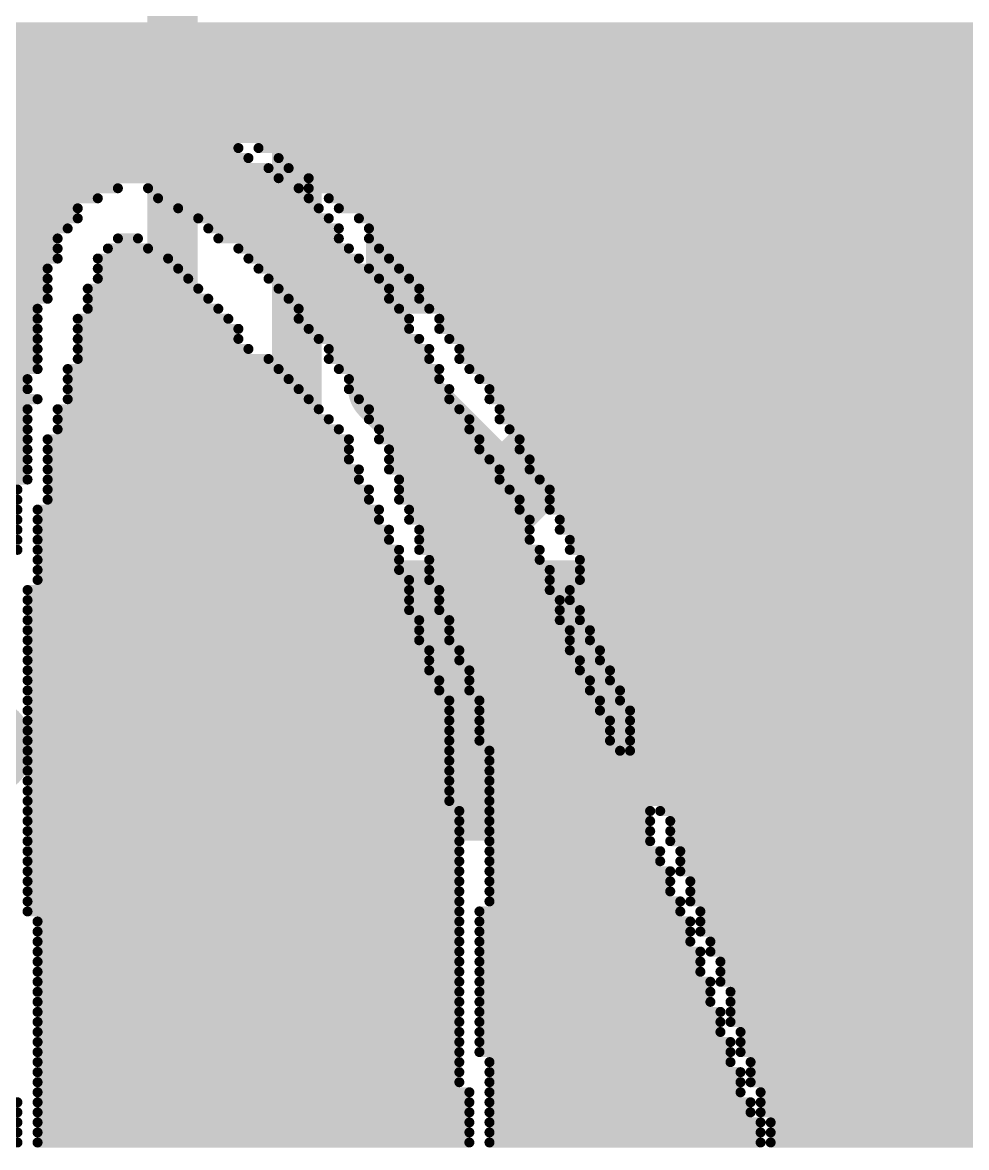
# Model space of a CAD drawing. Header units: millimetres. Extents: x -6 to 151, y -20 to 98.
# Drawn here: x 33.365 to 36.231, y 30.561 to 33.975 of the extents above; entities that cross this region are included whole.
import ezdxf

# ---------------------------------------------------------------- set-up
doc = ezdxf.new("R2010")
doc.units = ezdxf.units.MM
for name, color, linetype in [('BottomOverlay', 54, 'Continuous'), ('TopOverlay', 2, 'Continuous'), ('TopPaste', 8, 'Continuous'), ('TopSolder', 216, 'Continuous'), ('ViaHoleLayer', 16, 'Continuous')]:
    doc.layers.add(name, color=color, linetype=linetype)

# ---------------------------------------------------------------- blocks, each defined once
blk = doc.blocks.new('RES0402_130')
at = {"layer": 'TopPaste'}
for points in [[(-0.75, -0.27), (-0.75, 0.27), (-0.25, 0.27), (-0.25, -0.27)], [(0.25, -0.27), (0.25, 0.27), (0.75, 0.27), (0.75, -0.27)]]:
    blk.add_hatch(color=8, dxfattribs=at).paths.add_polyline_path(points)
at = {"layer": 'TopSolder'}
for points in [[(-0.7754, -0.2954), (-0.7754, 0.2954), (-0.2246, 0.2954), (-0.2246, -0.2954)], [(0.2246, -0.2954), (0.2246, 0.2954), (0.7754, 0.2954), (0.7754, -0.2954)]]:
    blk.add_hatch(color=216, dxfattribs=at).paths.add_polyline_path(points)
at = {"layer": 'TopOverlay', "const_width": 0.127}
for points in [[(-0.9652, -0.4826), (-0.9652, 0.4826)], [(0.9652, 0.4826), (-0.9652, 0.4826)], [(0.9652, -0.4826), (0.9652, 0.4826)], [(0.9652, -0.4826), (-0.9652, -0.4826)]]:
    blk.add_lwpolyline(points, dxfattribs=at)
at = {"layer": 'TopOverlay', "const_width": 0.0635}
for points in [[(-0.997, 0.4826, 1), (-0.9335, 0.4826, 1)], [(-0.997, 0.4826, 1), (-0.9335, 0.4826, 1)], [(0.9335, 0.4826, 1), (0.997, 0.4826, 1)], [(0.9335, 0.4826, 1), (0.997, 0.4826, 1)], [(-0.997, -0.4826, 1), (-0.9335, -0.4826, 1)], [(-0.997, -0.4826, 1), (-0.9335, -0.4826, 1)], [(0.9335, -0.4826, 1), (0.997, -0.4826, 1)], [(0.9335, -0.4826, 1), (0.997, -0.4826, 1)]]:
    blk.add_lwpolyline(points, format="xyb", close=True, dxfattribs=at)
blk = doc.blocks.new('LED0603_133')
at = {"layer": 'TopPaste'}
for points in [[(0.4, 1.2), (0.4, 0.4), (-0.4, 0.4), (-0.4, 1.2)], [(-0.4, -1.2), (-0.4, -0.4), (0.4, -0.4), (0.4, -1.2)]]:
    blk.add_hatch(color=8, dxfattribs=at).paths.add_polyline_path(points)
at = {"layer": 'TopSolder'}
for points in [[(0.4254, 1.2254), (0.4254, 0.3746), (-0.4254, 0.3746), (-0.4254, 1.2254)], [(-0.4254, -1.2254), (-0.4254, -0.3746), (0.4254, -0.3746), (0.4254, -1.2254)]]:
    blk.add_hatch(color=216, dxfattribs=at).paths.add_polyline_path(points)
at = {"layer": 'TopOverlay'}
for points, const_width in [([(-0.635, 0.889), (-0.635, -0.889)], 0.15), ([(0.635, 0.889), (0.635, -0.889)], 0.15), ([(0.004, 0.1818), (-0.3556, -0.1778)], 0.25), ([(0.3556, -0.1524), (0.0214, 0.1818)], 0.25)]:
    blk.add_lwpolyline(points, dxfattribs=dict(at, const_width=const_width))
for points, const_width in [([(-0.6725, 0.889, 1), (-0.5975, 0.889, 1)], 0.075), ([(0.5975, 0.889, 1), (0.6725, 0.889, 1)], 0.075), ([(-0.0585, 0.1818, 1), (0.0665, 0.1818, 1)], 0.125), ([(-0.0411, 0.1818, 1), (0.0839, 0.1818, 1)], 0.125), ([(0.2931, -0.1524, 1), (0.4181, -0.1524, 1)], 0.125), ([(-0.4181, -0.1778, 1), (-0.2931, -0.1778, 1)], 0.125), ([(-0.6725, -0.889, 1), (-0.5975, -0.889, 1)], 0.075), ([(0.5975, -0.889, 1), (0.6725, -0.889, 1)], 0.075)]:
    blk.add_lwpolyline(points, format="xyb", close=True, dxfattribs=dict(at, const_width=const_width))

msp = doc.modelspace()

# ---------------------------------------------------------------- hatches: boundary and pattern name
at = {"layer": 'ViaHoleLayer'}
h = msp.add_hatch(color=16, dxfattribs=at)
edge = h.paths.add_edge_path()
edge.add_arc((33.2457, 31.7765), 0.1524, 0, 360)
h = msp.add_hatch(color=16, dxfattribs=at)
edge = h.paths.add_edge_path()
edge.add_arc((36.0984, 31.5306), 0.1524, 0, 360)

# ---------------------------------------------------------------- linework, layer by layer
at = {"layer": 'BottomOverlay', "const_width": 0.0305}
for points in [[(27.5285, 33.9598), (37.9527, 33.9598)], [(27.559, 33.9293), (37.9527, 33.9293)], [(27.559, 33.8988), (37.9527, 33.8988)], [(27.559, 33.8684), (37.9527, 33.8684)], [(27.559, 33.8379), (37.9832, 33.8379)], [(27.559, 33.8074), (37.9832, 33.8074)], [(27.5895, 33.7769), (37.9832, 33.7769)], [(27.5895, 33.7464), (37.9832, 33.7464)], [(27.5895, 33.716), (38.0136, 33.716)], [(27.5895, 33.6855), (38.0136, 33.6855)], [(27.62, 33.655), (37.9832, 33.655)], [(27.62, 33.6245), (37.9832, 33.6245)], [(27.62, 33.594), (34.0208, 33.594)], [(34.0817, 33.594), (37.9832, 33.594)], [(27.62, 33.5636), (34.0512, 33.5636)], [(34.1427, 33.5636), (37.9832, 33.5636)], [(27.6504, 33.5331), (34.1122, 33.5331)], [(34.1732, 33.5331), (37.9832, 33.5331)], [(27.6504, 33.5026), (34.1427, 33.5026)], [(34.2341, 33.5026), (37.9832, 33.5026)], [(27.6504, 33.4721), (33.655, 33.4721)], [(27.6809, 33.4416), (33.594, 33.4416)], [(33.7464, 33.4721), (34.2036, 33.4721)], [(33.7769, 33.4416), (34.2341, 33.4416)], [(34.2341, 33.4721), (37.9832, 33.4721)], [(34.2951, 33.4416), (37.9832, 33.4416)], [(27.6809, 33.4112), (33.5331, 33.4112)], [(33.8379, 33.4112), (34.2646, 33.4112)], [(34.3256, 33.4112), (38.928, 33.4112)], [(27.6809, 33.3807), (33.5331, 33.3807)], [(33.8988, 33.3807), (34.2951, 33.3807)], [(34.3865, 33.3807), (38.928, 33.3807)], [(27.7114, 33.3502), (33.5026, 33.3502)], [(33.9293, 33.3502), (34.3256, 33.3502)], [(34.417, 33.3502), (38.8976, 33.3502)], [(27.7114, 33.3197), (33.4721, 33.3197)], [(33.655, 33.3197), (33.716, 33.3197)], [(33.9598, 33.3197), (34.3256, 33.3197)], [(34.417, 33.3197), (38.8976, 33.3197)], [(27.7114, 33.2892), (33.4721, 33.2892)], [(33.6245, 33.2892), (33.7464, 33.2892)], [(34.0208, 33.2892), (34.356, 33.2892)], [(34.4475, 33.2892), (38.8976, 33.2892)], [(27.7419, 33.2588), (33.4721, 33.2588)], [(33.594, 33.2588), (33.8074, 33.2588)], [(34.0512, 33.2588), (34.3865, 33.2588)], [(34.478, 33.2588), (38.8671, 33.2588)], [(27.7419, 33.2283), (33.4416, 33.2283)], [(33.594, 33.2283), (33.8379, 33.2283)], [(34.0817, 33.2283), (34.417, 33.2283)], [(34.5084, 33.2283), (38.8671, 33.2283)], [(27.7419, 33.1978), (33.4416, 33.1978)], [(27.7724, 33.1673), (33.4416, 33.1673)], [(33.5636, 33.1673), (33.8988, 33.1673)], [(33.594, 33.1978), (33.8684, 33.1978)], [(34.1122, 33.1978), (34.4475, 33.1978)], [(34.1427, 33.1673), (34.478, 33.1673)], [(34.5389, 33.1978), (38.8366, 33.1978)], [(34.5694, 33.1673), (38.8366, 33.1673)], [(27.7724, 33.1368), (33.4416, 33.1368)], [(33.5636, 33.1368), (33.9293, 33.1368)], [(34.1732, 33.1368), (34.478, 33.1368)], [(34.5694, 33.1368), (38.8061, 33.1368)], [(27.7724, 33.1064), (33.4112, 33.1064)], [(33.5636, 33.1064), (33.9598, 33.1064)], [(34.2036, 33.1064), (34.5084, 33.1064)], [(34.5999, 33.1064), (38.8061, 33.1064)], [(27.8028, 33.0759), (33.4112, 33.0759)], [(33.5331, 33.0759), (33.9903, 33.0759)], [(34.2036, 33.0759), (34.5389, 33.0759)], [(34.6304, 33.0759), (38.7756, 33.0759)], [(27.8028, 33.0454), (33.4112, 33.0454)], [(33.5331, 33.0454), (34.0208, 33.0454)], [(34.2341, 33.0454), (34.5389, 33.0454)], [(34.6304, 33.0454), (38.7756, 33.0454)], [(27.8028, 33.0149), (33.4112, 33.0149)], [(33.5331, 33.0149), (34.0208, 33.0149)], [(34.2646, 33.0149), (34.5694, 33.0149)], [(34.6608, 33.0149), (38.7452, 33.0149)], [(27.8333, 32.9844), (33.4112, 32.9844)], [(33.5331, 32.9844), (34.0512, 32.9844)], [(34.2951, 32.9844), (34.5999, 32.9844)], [(34.6913, 32.9844), (38.7452, 32.9844)], [(31.8872, 32.954), (33.4112, 32.954)], [(33.5331, 32.954), (34.1122, 32.954)], [(34.2951, 32.954), (34.5999, 32.954)], [(34.6913, 32.954), (38.7147, 32.954)], [(31.9176, 32.9235), (33.4112, 32.9235)], [(33.5026, 32.9235), (34.1427, 32.9235)], [(34.3256, 32.9235), (34.6304, 32.9235)], [(34.7218, 32.9235), (38.7147, 32.9235)], [(31.9481, 32.893), (33.3807, 32.893)], [(31.9786, 32.8625), (33.3807, 32.8625)], [(33.5026, 32.893), (34.1732, 32.893)], [(33.5026, 32.8625), (34.2036, 32.8625)], [(34.356, 32.893), (34.6304, 32.893)], [(34.356, 32.8625), (34.6608, 32.8625)], [(34.7523, 32.893), (38.6842, 32.893)], [(34.7828, 32.8625), (38.6842, 32.8625)], [(32.0091, 32.832), (33.4112, 32.832)], [(33.5026, 32.832), (34.2341, 32.832)], [(34.3865, 32.832), (34.6608, 32.832)], [(34.7828, 32.832), (38.6537, 32.832)], [(32.0396, 32.8016), (33.3807, 32.8016)], [(33.4721, 32.8016), (34.2646, 32.8016)], [(34.417, 32.8016), (34.6913, 32.8016)], [(34.8132, 32.8016), (38.6537, 32.8016)], [(32.1005, 32.7711), (33.3807, 32.7711)], [(33.4721, 32.7711), (34.2951, 32.7711)], [(34.417, 32.7711), (34.7218, 32.7711)], [(34.8132, 32.7711), (38.6537, 32.7711)], [(32.3444, 32.7406), (33.3807, 32.7406)], [(33.4721, 32.7406), (34.3256, 32.7406)], [(34.4475, 32.7406), (34.7218, 32.7406)], [(34.8437, 32.7406), (38.6232, 32.7406)], [(32.3748, 32.7101), (33.3807, 32.7101)], [(33.4416, 32.7101), (34.356, 32.7101)], [(34.4475, 32.7101), (34.7523, 32.7101)], [(34.8742, 32.7101), (38.6232, 32.7101)], [(32.4358, 32.6796), (33.3807, 32.6796)], [(33.4416, 32.6796), (34.356, 32.6796)], [(34.478, 32.6796), (34.7523, 32.6796)], [(34.8742, 32.6796), (38.5928, 32.6796)], [(32.4663, 32.6492), (33.3807, 32.6492)], [(33.4416, 32.6492), (34.356, 32.6492)], [(34.478, 32.6492), (34.7828, 32.6492)], [(34.9047, 32.6492), (38.5928, 32.6492)], [(32.5272, 32.6187), (33.3807, 32.6187)], [(32.5577, 32.5882), (33.3807, 32.5882)], [(33.4416, 32.6187), (34.3865, 32.6187)], [(33.4416, 32.5882), (34.3865, 32.5882)], [(34.478, 32.6187), (34.8132, 32.6187)], [(34.5084, 32.5882), (34.8132, 32.5882)], [(34.9047, 32.6187), (38.5623, 32.6187)], [(34.9352, 32.5882), (38.5318, 32.5882)], [(33.4416, 32.5577), (34.417, 32.5577)], [(34.5084, 32.5577), (34.8437, 32.5577)], [(34.9656, 32.5577), (38.5318, 32.5577)], [(33.4416, 32.5272), (34.417, 32.5272)], [(34.5084, 32.5272), (34.8742, 32.5272)], [(34.9656, 32.5272), (38.5013, 32.5272)], [(33.4112, 32.4968), (34.4475, 32.4968)], [(34.5389, 32.4968), (34.8742, 32.4968)], [(34.9656, 32.4968), (38.5013, 32.4968)], [(33.4112, 32.4663), (34.4475, 32.4663)], [(34.5389, 32.4663), (34.9047, 32.4663)], [(34.9961, 32.4663), (38.4708, 32.4663)], [(33.4112, 32.4358), (34.478, 32.4358)], [(34.5694, 32.4358), (34.9047, 32.4358)], [(34.9961, 32.4358), (38.4708, 32.4358)], [(33.4112, 32.4053), (34.478, 32.4053)], [(34.5694, 32.4053), (34.9047, 32.4053)], [(35.0266, 32.4053), (38.4404, 32.4053)], [(33.4112, 32.3748), (34.5084, 32.3748)], [(34.5694, 32.3748), (34.9352, 32.3748)], [(35.0266, 32.3748), (38.4404, 32.3748)], [(33.4112, 32.3444), (34.5084, 32.3444)], [(33.4112, 32.3139), (34.5084, 32.3139)], [(34.5999, 32.3444), (34.9352, 32.3444)], [(34.5999, 32.3139), (34.9656, 32.3139)], [(35.0571, 32.3444), (38.4099, 32.3444)], [(35.0571, 32.3139), (38.4099, 32.3139)], [(33.4112, 32.2834), (34.5389, 32.2834)], [(34.5999, 32.2834), (34.9656, 32.2834)], [(35.0571, 32.2834), (36.3982, 32.2834)], [(33.3807, 32.2529), (34.5389, 32.2529)], [(34.6304, 32.2529), (34.9656, 32.2529)], [(35.0266, 32.2529), (36.3372, 32.2529)], [(33.3807, 32.2224), (34.5389, 32.2224)], [(34.6304, 32.2224), (34.9961, 32.2224)], [(35.0266, 32.2224), (36.3068, 32.2224)], [(33.3807, 32.192), (34.5389, 32.192)], [(34.6304, 32.192), (34.9961, 32.192)], [(35.0571, 32.192), (36.2763, 32.192)], [(33.3807, 32.1615), (34.5694, 32.1615)], [(34.6608, 32.1615), (34.9961, 32.1615)], [(35.0571, 32.1615), (38.3184, 32.1615)], [(33.3807, 32.131), (34.5694, 32.131)], [(34.6608, 32.131), (35.0266, 32.131)], [(35.0876, 32.131), (38.3184, 32.131)], [(33.3807, 32.1005), (34.5694, 32.1005)], [(34.6608, 32.1005), (35.0266, 32.1005)], [(35.0876, 32.1005), (38.288, 32.1005)], [(33.3807, 32.07), (34.5999, 32.07)], [(34.6913, 32.07), (35.0266, 32.07)], [(35.118, 32.07), (38.2575, 32.07)], [(33.3807, 32.0396), (34.5999, 32.0396)], [(33.3807, 32.0091), (34.5999, 32.0091)], [(34.6913, 32.0396), (35.0571, 32.0396)], [(34.7218, 32.0091), (35.0571, 32.0091)], [(35.118, 32.0396), (38.227, 32.0396)], [(35.1485, 32.0091), (38.227, 32.0091)], [(33.3807, 31.9786), (34.6304, 31.9786)], [(34.7218, 31.9786), (35.0876, 31.9786)], [(35.1485, 31.9786), (38.2575, 31.9786)], [(33.3807, 31.9481), (34.6304, 31.9481)], [(34.7218, 31.9481), (35.0876, 31.9481)], [(35.179, 31.9481), (38.3184, 31.9481)], [(33.3807, 31.9176), (34.6608, 31.9176)], [(34.7523, 31.9176), (35.118, 31.9176)], [(35.179, 31.9176), (38.3794, 31.9176)], [(33.3807, 31.8872), (34.6608, 31.8872)], [(34.7523, 31.8872), (35.118, 31.8872)], [(35.2095, 31.8872), (38.4404, 31.8872)], [(33.3807, 31.8567), (34.6608, 31.8567)], [(34.7523, 31.8567), (35.1485, 31.8567)], [(35.2095, 31.8567), (38.4708, 31.8567)], [(33.3807, 31.8262), (34.6608, 31.8262)], [(34.7523, 31.8262), (35.1485, 31.8262)], [(35.2095, 31.8262), (38.5318, 31.8262)], [(33.3807, 31.7957), (34.6608, 31.7957)], [(34.7523, 31.7957), (35.1485, 31.7957)], [(35.2095, 31.7957), (38.5318, 31.7957)], [(33.3807, 31.7652), (34.6608, 31.7652)], [(33.3807, 31.7348), (34.6608, 31.7348)], [(34.7828, 31.7652), (35.179, 31.7652)], [(34.7828, 31.7348), (39.7205, 31.7348)], [(35.2095, 31.7652), (38.5623, 31.7652)], [(33.3807, 31.7043), (34.6608, 31.7043)], [(34.7828, 31.7043), (39.7205, 31.7043)], [(33.3807, 31.6738), (34.6608, 31.6738)], [(34.7828, 31.6738), (39.7205, 31.6738)], [(33.3807, 31.6433), (34.6608, 31.6433)], [(34.7828, 31.6433), (39.7205, 31.6433)], [(33.3807, 31.6128), (34.6608, 31.6128)], [(34.7828, 31.6128), (39.69, 31.6128)], [(33.3807, 31.5824), (34.6913, 31.5824)], [(34.7828, 31.5824), (35.2704, 31.5824)], [(35.3009, 31.5824), (39.69, 31.5824)], [(33.3807, 31.5519), (34.6913, 31.5519)], [(34.7828, 31.5519), (35.2704, 31.5519)], [(35.3314, 31.5519), (39.69, 31.5519)], [(33.3807, 31.5214), (34.6913, 31.5214)], [(34.7828, 31.5214), (35.2704, 31.5214)], [(35.3314, 31.5214), (39.69, 31.5214)], [(33.3807, 31.4909), (34.6913, 31.4909)], [(33.3807, 31.4604), (34.6913, 31.4604)], [(34.7828, 31.4909), (35.2704, 31.4909)], [(34.7828, 31.4604), (35.3009, 31.4604)], [(35.3314, 31.4909), (39.69, 31.4909)], [(35.3619, 31.4604), (39.6596, 31.4604)], [(33.3807, 31.43), (34.6913, 31.43)], [(34.7828, 31.43), (35.3009, 31.43)], [(35.3619, 31.43), (39.6596, 31.43)], [(33.3807, 31.3995), (34.6913, 31.3995)], [(34.7828, 31.3995), (35.3314, 31.3995)], [(35.3619, 31.3995), (39.6596, 31.3995)], [(33.3807, 31.369), (34.6913, 31.369)], [(34.7828, 31.369), (35.3314, 31.369)], [(35.3924, 31.369), (39.6291, 31.369)], [(33.3807, 31.3385), (34.6913, 31.3385)], [(34.7828, 31.3385), (35.3314, 31.3385)], [(35.3924, 31.3385), (39.6291, 31.3385)], [(33.3807, 31.308), (34.6913, 31.308)], [(34.7828, 31.308), (35.3619, 31.308)], [(35.3924, 31.308), (39.6291, 31.308)], [(33.3807, 31.2776), (34.6913, 31.2776)], [(34.7523, 31.2776), (35.3619, 31.2776)], [(35.4228, 31.2776), (39.6291, 31.2776)], [(33.4112, 31.2471), (34.6913, 31.2471)], [(34.7523, 31.2471), (35.3924, 31.2471)], [(35.4228, 31.2471), (39.5986, 31.2471)], [(33.4112, 31.2166), (34.6913, 31.2166)], [(34.7523, 31.2166), (35.3924, 31.2166)], [(35.4228, 31.2166), (39.5986, 31.2166)], [(33.4112, 31.1861), (34.6913, 31.1861)], [(33.4112, 31.1556), (34.6913, 31.1556)], [(34.7523, 31.1861), (35.3924, 31.1861)], [(34.7523, 31.1556), (35.4228, 31.1556)], [(35.4533, 31.1861), (39.5986, 31.1861)], [(35.4533, 31.1556), (39.5986, 31.1556)], [(33.4112, 31.1252), (34.6913, 31.1252)], [(34.7523, 31.1252), (35.4228, 31.1252)], [(35.4838, 31.1252), (39.6291, 31.1252)], [(33.4112, 31.0947), (34.6913, 31.0947)], [(34.7523, 31.0947), (35.4228, 31.0947)], [(35.4838, 31.0947), (39.6291, 31.0947)], [(33.4112, 31.0642), (34.6913, 31.0642)], [(34.7523, 31.0642), (35.4533, 31.0642)], [(35.4838, 31.0642), (41.0921, 31.0642)], [(33.4112, 31.0337), (34.6913, 31.0337)], [(34.7523, 31.0337), (35.4533, 31.0337)], [(35.5143, 31.0337), (41.0616, 31.0337)], [(33.4112, 31.0032), (34.6913, 31.0032)], [(34.7523, 31.0032), (35.4533, 31.0032)], [(35.5143, 31.0032), (41.0312, 31.0032)], [(33.4112, 30.9728), (34.6913, 30.9728)], [(34.7523, 30.9728), (35.4838, 30.9728)], [(35.5143, 30.9728), (41.0312, 30.9728)], [(33.4112, 30.9423), (34.6913, 30.9423)], [(34.7523, 30.9423), (35.4838, 30.9423)], [(35.5143, 30.9423), (41.0007, 30.9423)], [(33.4112, 30.9118), (34.6913, 30.9118)], [(33.4112, 30.8813), (34.6913, 30.8813)], [(34.7523, 30.9118), (35.4838, 30.9118)], [(34.7523, 30.8813), (35.5143, 30.8813)], [(35.5448, 30.9118), (41.0007, 30.9118)], [(35.5448, 30.8813), (40.9702, 30.8813)], [(33.4112, 30.8508), (34.6913, 30.8508)], [(34.7523, 30.8508), (35.5143, 30.8508)], [(35.5448, 30.8508), (40.9397, 30.8508)], [(33.4112, 30.8204), (34.6913, 30.8204)], [(34.7828, 30.8204), (35.5143, 30.8204)], [(35.5752, 30.8204), (40.9092, 30.8204)], [(33.4112, 30.7899), (34.6913, 30.7899)], [(34.7828, 30.7899), (35.5448, 30.7899)], [(35.5752, 30.7899), (40.9092, 30.7899)], [(33.4112, 30.7594), (34.6913, 30.7594)], [(34.7828, 30.7594), (35.5448, 30.7594)], [(35.5752, 30.7594), (40.8788, 30.7594)], [(33.4112, 30.7289), (34.7218, 30.7289)], [(34.7828, 30.7289), (35.5448, 30.7289)], [(35.6057, 30.7289), (40.8483, 30.7289)], [(33.4112, 30.6984), (34.7218, 30.6984)], [(34.7828, 30.6984), (35.5752, 30.6984)], [(35.6057, 30.6984), (40.8483, 30.6984)], [(33.4112, 30.668), (34.7218, 30.668)], [(34.7828, 30.668), (35.5752, 30.668)], [(35.6057, 30.668), (40.8178, 30.668)], [(33.4112, 30.6375), (34.7218, 30.6375)], [(33.4112, 30.607), (34.7218, 30.607)], [(34.7828, 30.6375), (35.6057, 30.6375)], [(34.7828, 30.607), (35.6057, 30.607)], [(35.6362, 30.6375), (40.7873, 30.6375)], [(35.6362, 30.607), (40.7568, 30.607)], [(33.4112, 30.5765), (34.7218, 30.5765)], [(34.7828, 30.5765), (35.6057, 30.5765)], [(35.6362, 30.5765), (40.7568, 30.5765)]]:
    msp.add_lwpolyline(points, dxfattribs=at)
at = {"layer": 'BottomOverlay', "const_width": 0.0152}
for points in [[(34.0131, 33.594, 1), (34.0284, 33.594, 1)], [(34.0741, 33.594, 1), (34.0893, 33.594, 1)], [(34.0436, 33.5636, 1), (34.0589, 33.5636, 1)], [(34.1351, 33.5636, 1), (34.1503, 33.5636, 1)], [(34.1046, 33.5331, 1), (34.1198, 33.5331, 1)], [(34.1655, 33.5331, 1), (34.1808, 33.5331, 1)], [(34.1351, 33.5026, 1), (34.1503, 33.5026, 1)], [(34.2265, 33.5026, 1), (34.2417, 33.5026, 1)], [(33.5864, 33.4416, 1), (33.6017, 33.4416, 1)], [(33.6474, 33.4721, 1), (33.6626, 33.4721, 1)], [(33.7388, 33.4721, 1), (33.7541, 33.4721, 1)], [(33.7693, 33.4416, 1), (33.7845, 33.4416, 1)], [(34.196, 33.4721, 1), (34.2113, 33.4721, 1)], [(34.2265, 33.4721, 1), (34.2417, 33.4721, 1)], [(34.2265, 33.4416, 1), (34.2417, 33.4416, 1)], [(34.2875, 33.4416, 1), (34.3027, 33.4416, 1)], [(33.5255, 33.4112, 1), (33.5407, 33.4112, 1)], [(33.8303, 33.4112, 1), (33.8455, 33.4112, 1)], [(34.257, 33.4112, 1), (34.2722, 33.4112, 1)], [(34.3179, 33.4112, 1), (34.3332, 33.4112, 1)], [(33.5255, 33.3807, 1), (33.5407, 33.3807, 1)], [(33.8912, 33.3807, 1), (33.9065, 33.3807, 1)], [(34.2875, 33.3807, 1), (34.3027, 33.3807, 1)], [(34.3789, 33.3807, 1), (34.3941, 33.3807, 1)], [(33.495, 33.3502, 1), (33.5102, 33.3502, 1)], [(33.9217, 33.3502, 1), (33.9369, 33.3502, 1)], [(34.3179, 33.3502, 1), (34.3332, 33.3502, 1)], [(34.4094, 33.3502, 1), (34.4246, 33.3502, 1)], [(33.4645, 33.3197, 1), (33.4797, 33.3197, 1)], [(33.6474, 33.3197, 1), (33.6626, 33.3197, 1)], [(33.7083, 33.3197, 1), (33.7236, 33.3197, 1)], [(33.9522, 33.3197, 1), (33.9674, 33.3197, 1)], [(34.3179, 33.3197, 1), (34.3332, 33.3197, 1)], [(34.4094, 33.3197, 1), (34.4246, 33.3197, 1)], [(33.4645, 33.2892, 1), (33.4797, 33.2892, 1)], [(33.6169, 33.2892, 1), (33.6321, 33.2892, 1)], [(33.7388, 33.2892, 1), (33.7541, 33.2892, 1)], [(34.0131, 33.2892, 1), (34.0284, 33.2892, 1)], [(34.3484, 33.2892, 1), (34.3637, 33.2892, 1)], [(34.4399, 33.2892, 1), (34.4551, 33.2892, 1)], [(33.4645, 33.2588, 1), (33.4797, 33.2588, 1)], [(33.5864, 33.2588, 1), (33.6017, 33.2588, 1)], [(33.7998, 33.2588, 1), (33.815, 33.2588, 1)], [(34.0436, 33.2588, 1), (34.0589, 33.2588, 1)], [(34.3789, 33.2588, 1), (34.3941, 33.2588, 1)], [(34.4703, 33.2588, 1), (34.4856, 33.2588, 1)], [(33.434, 33.2283, 1), (33.4493, 33.2283, 1)], [(33.5864, 33.2283, 1), (33.6017, 33.2283, 1)], [(33.8303, 33.2283, 1), (33.8455, 33.2283, 1)], [(34.0741, 33.2283, 1), (34.0893, 33.2283, 1)], [(34.4094, 33.2283, 1), (34.4246, 33.2283, 1)], [(34.5008, 33.2283, 1), (34.5161, 33.2283, 1)], [(33.434, 33.1978, 1), (33.4493, 33.1978, 1)], [(33.434, 33.1673, 1), (33.4493, 33.1673, 1)], [(33.5559, 33.1673, 1), (33.5712, 33.1673, 1)], [(33.5864, 33.1978, 1), (33.6017, 33.1978, 1)], [(33.8607, 33.1978, 1), (33.876, 33.1978, 1)], [(33.8912, 33.1673, 1), (33.9065, 33.1673, 1)], [(34.1046, 33.1978, 1), (34.1198, 33.1978, 1)], [(34.1351, 33.1673, 1), (34.1503, 33.1673, 1)], [(34.4399, 33.1978, 1), (34.4551, 33.1978, 1)], [(34.4703, 33.1673, 1), (34.4856, 33.1673, 1)], [(34.5313, 33.1978, 1), (34.5465, 33.1978, 1)], [(34.5618, 33.1673, 1), (34.577, 33.1673, 1)], [(33.434, 33.1368, 1), (33.4493, 33.1368, 1)], [(33.5559, 33.1368, 1), (33.5712, 33.1368, 1)], [(33.9217, 33.1368, 1), (33.9369, 33.1368, 1)], [(34.1655, 33.1368, 1), (34.1808, 33.1368, 1)], [(34.4703, 33.1368, 1), (34.4856, 33.1368, 1)], [(34.5618, 33.1368, 1), (34.577, 33.1368, 1)], [(33.4035, 33.1064, 1), (33.4188, 33.1064, 1)], [(33.5559, 33.1064, 1), (33.5712, 33.1064, 1)], [(33.9522, 33.1064, 1), (33.9674, 33.1064, 1)], [(34.196, 33.1064, 1), (34.2113, 33.1064, 1)], [(34.5008, 33.1064, 1), (34.5161, 33.1064, 1)], [(34.5923, 33.1064, 1), (34.6075, 33.1064, 1)], [(33.4035, 33.0759, 1), (33.4188, 33.0759, 1)], [(33.5255, 33.0759, 1), (33.5407, 33.0759, 1)], [(33.9827, 33.0759, 1), (33.9979, 33.0759, 1)], [(34.196, 33.0759, 1), (34.2113, 33.0759, 1)], [(34.5313, 33.0759, 1), (34.5465, 33.0759, 1)], [(34.6227, 33.0759, 1), (34.638, 33.0759, 1)], [(33.4035, 33.0454, 1), (33.4188, 33.0454, 1)], [(33.5255, 33.0454, 1), (33.5407, 33.0454, 1)], [(34.0131, 33.0454, 1), (34.0284, 33.0454, 1)], [(34.2265, 33.0454, 1), (34.2417, 33.0454, 1)], [(34.5313, 33.0454, 1), (34.5465, 33.0454, 1)], [(34.6227, 33.0454, 1), (34.638, 33.0454, 1)], [(33.4035, 33.0149, 1), (33.4188, 33.0149, 1)], [(33.5255, 33.0149, 1), (33.5407, 33.0149, 1)], [(34.0131, 33.0149, 1), (34.0284, 33.0149, 1)], [(34.257, 33.0149, 1), (34.2722, 33.0149, 1)], [(34.5618, 33.0149, 1), (34.577, 33.0149, 1)], [(34.6532, 33.0149, 1), (34.6685, 33.0149, 1)], [(33.4035, 32.9844, 1), (33.4188, 32.9844, 1)], [(33.5255, 32.9844, 1), (33.5407, 32.9844, 1)], [(34.0436, 32.9844, 1), (34.0589, 32.9844, 1)], [(34.2875, 32.9844, 1), (34.3027, 32.9844, 1)], [(34.5923, 32.9844, 1), (34.6075, 32.9844, 1)], [(34.6837, 32.9844, 1), (34.6989, 32.9844, 1)], [(33.4035, 32.954, 1), (33.4188, 32.954, 1)], [(33.5255, 32.954, 1), (33.5407, 32.954, 1)], [(34.1046, 32.954, 1), (34.1198, 32.954, 1)], [(34.2875, 32.954, 1), (34.3027, 32.954, 1)], [(34.5923, 32.954, 1), (34.6075, 32.954, 1)], [(34.6837, 32.954, 1), (34.6989, 32.954, 1)], [(33.4035, 32.9235, 1), (33.4188, 32.9235, 1)], [(33.495, 32.9235, 1), (33.5102, 32.9235, 1)], [(34.1351, 32.9235, 1), (34.1503, 32.9235, 1)], [(34.3179, 32.9235, 1), (34.3332, 32.9235, 1)], [(34.6227, 32.9235, 1), (34.638, 32.9235, 1)], [(34.7142, 32.9235, 1), (34.7294, 32.9235, 1)], [(33.3731, 32.893, 1), (33.3883, 32.893, 1)], [(33.3731, 32.8625, 1), (33.3883, 32.8625, 1)], [(33.495, 32.893, 1), (33.5102, 32.893, 1)], [(33.495, 32.8625, 1), (33.5102, 32.8625, 1)], [(34.1655, 32.893, 1), (34.1808, 32.893, 1)], [(34.196, 32.8625, 1), (34.2113, 32.8625, 1)], [(34.3484, 32.893, 1), (34.3637, 32.893, 1)], [(34.3484, 32.8625, 1), (34.3637, 32.8625, 1)], [(34.6227, 32.893, 1), (34.638, 32.893, 1)], [(34.6532, 32.8625, 1), (34.6685, 32.8625, 1)], [(34.7447, 32.893, 1), (34.7599, 32.893, 1)], [(34.7751, 32.8625, 1), (34.7904, 32.8625, 1)], [(33.4035, 32.832, 1), (33.4188, 32.832, 1)], [(33.495, 32.832, 1), (33.5102, 32.832, 1)], [(34.2265, 32.832, 1), (34.2417, 32.832, 1)], [(34.3789, 32.832, 1), (34.3941, 32.832, 1)], [(34.6532, 32.832, 1), (34.6685, 32.832, 1)], [(34.7751, 32.832, 1), (34.7904, 32.832, 1)], [(33.3731, 32.8016, 1), (33.3883, 32.8016, 1)], [(33.4645, 32.8016, 1), (33.4797, 32.8016, 1)], [(34.257, 32.8016, 1), (34.2722, 32.8016, 1)], [(34.4094, 32.8016, 1), (34.4246, 32.8016, 1)], [(34.6837, 32.8016, 1), (34.6989, 32.8016, 1)], [(34.8056, 32.8016, 1), (34.8209, 32.8016, 1)], [(33.3731, 32.7711, 1), (33.3883, 32.7711, 1)], [(33.4645, 32.7711, 1), (33.4797, 32.7711, 1)], [(34.2875, 32.7711, 1), (34.3027, 32.7711, 1)], [(34.4094, 32.7711, 1), (34.4246, 32.7711, 1)], [(34.7142, 32.7711, 1), (34.7294, 32.7711, 1)], [(34.8056, 32.7711, 1), (34.8209, 32.7711, 1)], [(33.3731, 32.7406, 1), (33.3883, 32.7406, 1)], [(33.4645, 32.7406, 1), (33.4797, 32.7406, 1)], [(34.3179, 32.7406, 1), (34.3332, 32.7406, 1)], [(34.4399, 32.7406, 1), (34.4551, 32.7406, 1)], [(34.7142, 32.7406, 1), (34.7294, 32.7406, 1)], [(34.8361, 32.7406, 1), (34.8513, 32.7406, 1)], [(33.3731, 32.7101, 1), (33.3883, 32.7101, 1)], [(33.434, 32.7101, 1), (33.4493, 32.7101, 1)], [(34.3484, 32.7101, 1), (34.3637, 32.7101, 1)], [(34.4399, 32.7101, 1), (34.4551, 32.7101, 1)], [(34.7447, 32.7101, 1), (34.7599, 32.7101, 1)], [(34.8666, 32.7101, 1), (34.8818, 32.7101, 1)], [(33.3731, 32.6796, 1), (33.3883, 32.6796, 1)], [(33.434, 32.6796, 1), (33.4493, 32.6796, 1)], [(34.3484, 32.6796, 1), (34.3637, 32.6796, 1)], [(34.4703, 32.6796, 1), (34.4856, 32.6796, 1)], [(34.7447, 32.6796, 1), (34.7599, 32.6796, 1)], [(34.8666, 32.6796, 1), (34.8818, 32.6796, 1)], [(33.3731, 32.6492, 1), (33.3883, 32.6492, 1)], [(33.434, 32.6492, 1), (33.4493, 32.6492, 1)], [(34.3484, 32.6492, 1), (34.3637, 32.6492, 1)], [(34.4703, 32.6492, 1), (34.4856, 32.6492, 1)], [(34.7751, 32.6492, 1), (34.7904, 32.6492, 1)], [(34.8971, 32.6492, 1), (34.9123, 32.6492, 1)], [(33.3731, 32.6187, 1), (33.3883, 32.6187, 1)], [(33.3731, 32.5882, 1), (33.3883, 32.5882, 1)], [(33.434, 32.6187, 1), (33.4493, 32.6187, 1)], [(33.434, 32.5882, 1), (33.4493, 32.5882, 1)], [(34.3789, 32.6187, 1), (34.3941, 32.6187, 1)], [(34.3789, 32.5882, 1), (34.3941, 32.5882, 1)], [(34.4703, 32.6187, 1), (34.4856, 32.6187, 1)], [(34.5008, 32.5882, 1), (34.5161, 32.5882, 1)], [(34.8056, 32.6187, 1), (34.8209, 32.6187, 1)], [(34.8056, 32.5882, 1), (34.8209, 32.5882, 1)], [(34.8971, 32.6187, 1), (34.9123, 32.6187, 1)], [(34.9275, 32.5882, 1), (34.9428, 32.5882, 1)], [(33.3426, 32.5577, 1), (33.3578, 32.5577, 1)], [(33.434, 32.5577, 1), (33.4493, 32.5577, 1)], [(34.4094, 32.5577, 1), (34.4246, 32.5577, 1)], [(34.5008, 32.5577, 1), (34.5161, 32.5577, 1)], [(34.8361, 32.5577, 1), (34.8513, 32.5577, 1)], [(34.958, 32.5577, 1), (34.9733, 32.5577, 1)], [(33.3426, 32.5272, 1), (33.3578, 32.5272, 1)], [(33.434, 32.5272, 1), (33.4493, 32.5272, 1)], [(34.4094, 32.5272, 1), (34.4246, 32.5272, 1)], [(34.5008, 32.5272, 1), (34.5161, 32.5272, 1)], [(34.8666, 32.5272, 1), (34.8818, 32.5272, 1)], [(34.958, 32.5272, 1), (34.9733, 32.5272, 1)], [(33.3426, 32.4968, 1), (33.3578, 32.4968, 1)], [(33.4035, 32.4968, 1), (33.4188, 32.4968, 1)], [(34.4399, 32.4968, 1), (34.4551, 32.4968, 1)], [(34.5313, 32.4968, 1), (34.5465, 32.4968, 1)], [(34.8666, 32.4968, 1), (34.8818, 32.4968, 1)], [(34.958, 32.4968, 1), (34.9733, 32.4968, 1)], [(33.3426, 32.4663, 1), (33.3578, 32.4663, 1)], [(33.4035, 32.4663, 1), (33.4188, 32.4663, 1)], [(34.4399, 32.4663, 1), (34.4551, 32.4663, 1)], [(34.5313, 32.4663, 1), (34.5465, 32.4663, 1)], [(34.8971, 32.4663, 1), (34.9123, 32.4663, 1)], [(34.9885, 32.4663, 1), (35.0037, 32.4663, 1)], [(33.3426, 32.4358, 1), (33.3578, 32.4358, 1)], [(33.4035, 32.4358, 1), (33.4188, 32.4358, 1)], [(34.4703, 32.4358, 1), (34.4856, 32.4358, 1)], [(34.5618, 32.4358, 1), (34.577, 32.4358, 1)], [(34.8971, 32.4358, 1), (34.9123, 32.4358, 1)], [(34.9885, 32.4358, 1), (35.0037, 32.4358, 1)], [(33.3426, 32.4053, 1), (33.3578, 32.4053, 1)], [(33.4035, 32.4053, 1), (33.4188, 32.4053, 1)], [(34.4703, 32.4053, 1), (34.4856, 32.4053, 1)], [(34.5618, 32.4053, 1), (34.577, 32.4053, 1)], [(34.8971, 32.4053, 1), (34.9123, 32.4053, 1)], [(35.019, 32.4053, 1), (35.0342, 32.4053, 1)], [(33.3426, 32.3748, 1), (33.3578, 32.3748, 1)], [(33.4035, 32.3748, 1), (33.4188, 32.3748, 1)], [(34.5008, 32.3748, 1), (34.5161, 32.3748, 1)], [(34.5618, 32.3748, 1), (34.577, 32.3748, 1)], [(34.9275, 32.3748, 1), (34.9428, 32.3748, 1)], [(35.019, 32.3748, 1), (35.0342, 32.3748, 1)], [(33.4035, 32.3444, 1), (33.4188, 32.3444, 1)], [(33.4035, 32.3139, 1), (33.4188, 32.3139, 1)], [(34.5008, 32.3444, 1), (34.5161, 32.3444, 1)], [(34.5008, 32.3139, 1), (34.5161, 32.3139, 1)], [(34.5923, 32.3444, 1), (34.6075, 32.3444, 1)], [(34.5923, 32.3139, 1), (34.6075, 32.3139, 1)], [(34.9275, 32.3444, 1), (34.9428, 32.3444, 1)], [(34.958, 32.3139, 1), (34.9733, 32.3139, 1)], [(35.0495, 32.3444, 1), (35.0647, 32.3444, 1)], [(35.0495, 32.3139, 1), (35.0647, 32.3139, 1)], [(33.4035, 32.2834, 1), (33.4188, 32.2834, 1)], [(34.5313, 32.2834, 1), (34.5465, 32.2834, 1)], [(34.5923, 32.2834, 1), (34.6075, 32.2834, 1)], [(34.958, 32.2834, 1), (34.9733, 32.2834, 1)], [(35.0495, 32.2834, 1), (35.0647, 32.2834, 1)], [(33.3731, 32.2529, 1), (33.3883, 32.2529, 1)], [(34.5313, 32.2529, 1), (34.5465, 32.2529, 1)], [(34.6227, 32.2529, 1), (34.638, 32.2529, 1)], [(34.958, 32.2529, 1), (34.9733, 32.2529, 1)], [(35.019, 32.2529, 1), (35.0342, 32.2529, 1)], [(33.3731, 32.2224, 1), (33.3883, 32.2224, 1)], [(34.5313, 32.2224, 1), (34.5465, 32.2224, 1)], [(34.6227, 32.2224, 1), (34.638, 32.2224, 1)], [(34.9885, 32.2224, 1), (35.0037, 32.2224, 1)], [(35.019, 32.2224, 1), (35.0342, 32.2224, 1)], [(33.3731, 32.192, 1), (33.3883, 32.192, 1)], [(34.5313, 32.192, 1), (34.5465, 32.192, 1)], [(34.6227, 32.192, 1), (34.638, 32.192, 1)], [(34.9885, 32.192, 1), (35.0037, 32.192, 1)], [(35.0495, 32.192, 1), (35.0647, 32.192, 1)], [(33.3731, 32.1615, 1), (33.3883, 32.1615, 1)], [(34.5618, 32.1615, 1), (34.577, 32.1615, 1)], [(34.6532, 32.1615, 1), (34.6685, 32.1615, 1)], [(34.9885, 32.1615, 1), (35.0037, 32.1615, 1)], [(35.0495, 32.1615, 1), (35.0647, 32.1615, 1)], [(33.3731, 32.131, 1), (33.3883, 32.131, 1)], [(34.5618, 32.131, 1), (34.577, 32.131, 1)], [(34.6532, 32.131, 1), (34.6685, 32.131, 1)], [(35.019, 32.131, 1), (35.0342, 32.131, 1)], [(35.0799, 32.131, 1), (35.0952, 32.131, 1)], [(33.3731, 32.1005, 1), (33.3883, 32.1005, 1)], [(34.5618, 32.1005, 1), (34.577, 32.1005, 1)], [(34.6532, 32.1005, 1), (34.6685, 32.1005, 1)], [(35.019, 32.1005, 1), (35.0342, 32.1005, 1)], [(35.0799, 32.1005, 1), (35.0952, 32.1005, 1)], [(33.3731, 32.07, 1), (33.3883, 32.07, 1)], [(34.5923, 32.07, 1), (34.6075, 32.07, 1)], [(34.6837, 32.07, 1), (34.6989, 32.07, 1)], [(35.019, 32.07, 1), (35.0342, 32.07, 1)], [(35.1104, 32.07, 1), (35.1257, 32.07, 1)], [(33.3731, 32.0396, 1), (33.3883, 32.0396, 1)], [(33.3731, 32.0091, 1), (33.3883, 32.0091, 1)], [(34.5923, 32.0396, 1), (34.6075, 32.0396, 1)], [(34.5923, 32.0091, 1), (34.6075, 32.0091, 1)], [(34.6837, 32.0396, 1), (34.6989, 32.0396, 1)], [(34.7142, 32.0091, 1), (34.7294, 32.0091, 1)], [(35.0495, 32.0396, 1), (35.0647, 32.0396, 1)], [(35.0495, 32.0091, 1), (35.0647, 32.0091, 1)], [(35.1104, 32.0396, 1), (35.1257, 32.0396, 1)], [(35.1409, 32.0091, 1), (35.1561, 32.0091, 1)], [(33.3731, 31.9786, 1), (33.3883, 31.9786, 1)], [(34.6227, 31.9786, 1), (34.638, 31.9786, 1)], [(34.7142, 31.9786, 1), (34.7294, 31.9786, 1)], [(35.0799, 31.9786, 1), (35.0952, 31.9786, 1)], [(35.1409, 31.9786, 1), (35.1561, 31.9786, 1)], [(33.3731, 31.9481, 1), (33.3883, 31.9481, 1)], [(34.6227, 31.9481, 1), (34.638, 31.9481, 1)], [(34.7142, 31.9481, 1), (34.7294, 31.9481, 1)], [(35.0799, 31.9481, 1), (35.0952, 31.9481, 1)], [(35.1714, 31.9481, 1), (35.1866, 31.9481, 1)], [(33.3731, 31.9176, 1), (33.3883, 31.9176, 1)], [(34.6532, 31.9176, 1), (34.6685, 31.9176, 1)], [(34.7447, 31.9176, 1), (34.7599, 31.9176, 1)], [(35.1104, 31.9176, 1), (35.1257, 31.9176, 1)], [(35.1714, 31.9176, 1), (35.1866, 31.9176, 1)], [(33.3731, 31.8872, 1), (33.3883, 31.8872, 1)], [(34.6532, 31.8872, 1), (34.6685, 31.8872, 1)], [(34.7447, 31.8872, 1), (34.7599, 31.8872, 1)], [(35.1104, 31.8872, 1), (35.1257, 31.8872, 1)], [(35.2019, 31.8872, 1), (35.2171, 31.8872, 1)], [(33.3731, 31.8567, 1), (33.3883, 31.8567, 1)], [(34.6532, 31.8567, 1), (34.6685, 31.8567, 1)], [(34.7447, 31.8567, 1), (34.7599, 31.8567, 1)], [(35.1409, 31.8567, 1), (35.1561, 31.8567, 1)], [(35.2019, 31.8567, 1), (35.2171, 31.8567, 1)], [(33.3731, 31.8262, 1), (33.3883, 31.8262, 1)], [(34.6532, 31.8262, 1), (34.6685, 31.8262, 1)], [(34.7447, 31.8262, 1), (34.7599, 31.8262, 1)], [(35.1409, 31.8262, 1), (35.1561, 31.8262, 1)], [(35.2019, 31.8262, 1), (35.2171, 31.8262, 1)], [(33.3731, 31.7957, 1), (33.3883, 31.7957, 1)], [(34.6532, 31.7957, 1), (34.6685, 31.7957, 1)], [(34.7447, 31.7957, 1), (34.7599, 31.7957, 1)], [(35.1409, 31.7957, 1), (35.1561, 31.7957, 1)], [(35.2019, 31.7957, 1), (35.2171, 31.7957, 1)], [(33.3731, 31.7652, 1), (33.3883, 31.7652, 1)], [(33.3731, 31.7348, 1), (33.3883, 31.7348, 1)], [(34.6532, 31.7652, 1), (34.6685, 31.7652, 1)], [(34.6532, 31.7348, 1), (34.6685, 31.7348, 1)], [(34.7751, 31.7652, 1), (34.7904, 31.7652, 1)], [(34.7751, 31.7348, 1), (34.7904, 31.7348, 1)], [(35.1714, 31.7652, 1), (35.1866, 31.7652, 1)], [(35.2019, 31.7652, 1), (35.2171, 31.7652, 1)], [(33.3731, 31.7043, 1), (33.3883, 31.7043, 1)], [(34.6532, 31.7043, 1), (34.6685, 31.7043, 1)], [(34.7751, 31.7043, 1), (34.7904, 31.7043, 1)], [(33.3731, 31.6738, 1), (33.3883, 31.6738, 1)], [(34.6532, 31.6738, 1), (34.6685, 31.6738, 1)], [(34.7751, 31.6738, 1), (34.7904, 31.6738, 1)], [(33.3731, 31.6433, 1), (33.3883, 31.6433, 1)], [(34.6532, 31.6433, 1), (34.6685, 31.6433, 1)], [(34.7751, 31.6433, 1), (34.7904, 31.6433, 1)], [(33.3731, 31.6128, 1), (33.3883, 31.6128, 1)], [(34.6532, 31.6128, 1), (34.6685, 31.6128, 1)], [(34.7751, 31.6128, 1), (34.7904, 31.6128, 1)], [(33.3731, 31.5824, 1), (33.3883, 31.5824, 1)], [(34.6837, 31.5824, 1), (34.6989, 31.5824, 1)], [(34.7751, 31.5824, 1), (34.7904, 31.5824, 1)], [(35.2628, 31.5824, 1), (35.2781, 31.5824, 1)], [(35.2933, 31.5824, 1), (35.3085, 31.5824, 1)], [(33.3731, 31.5519, 1), (33.3883, 31.5519, 1)], [(34.6837, 31.5519, 1), (34.6989, 31.5519, 1)], [(34.7751, 31.5519, 1), (34.7904, 31.5519, 1)], [(35.2628, 31.5519, 1), (35.2781, 31.5519, 1)], [(35.3238, 31.5519, 1), (35.339, 31.5519, 1)], [(33.3731, 31.5214, 1), (33.3883, 31.5214, 1)], [(34.6837, 31.5214, 1), (34.6989, 31.5214, 1)], [(34.7751, 31.5214, 1), (34.7904, 31.5214, 1)], [(35.2628, 31.5214, 1), (35.2781, 31.5214, 1)], [(35.3238, 31.5214, 1), (35.339, 31.5214, 1)], [(33.3731, 31.4909, 1), (33.3883, 31.4909, 1)], [(33.3731, 31.4604, 1), (33.3883, 31.4604, 1)], [(34.6837, 31.4909, 1), (34.6989, 31.4909, 1)], [(34.6837, 31.4604, 1), (34.6989, 31.4604, 1)], [(34.7751, 31.4909, 1), (34.7904, 31.4909, 1)], [(34.7751, 31.4604, 1), (34.7904, 31.4604, 1)], [(35.2628, 31.4909, 1), (35.2781, 31.4909, 1)], [(35.2933, 31.4604, 1), (35.3085, 31.4604, 1)], [(35.3238, 31.4909, 1), (35.339, 31.4909, 1)], [(35.3543, 31.4604, 1), (35.3695, 31.4604, 1)], [(33.3731, 31.43, 1), (33.3883, 31.43, 1)], [(34.6837, 31.43, 1), (34.6989, 31.43, 1)], [(34.7751, 31.43, 1), (34.7904, 31.43, 1)], [(35.2933, 31.43, 1), (35.3085, 31.43, 1)], [(35.3543, 31.43, 1), (35.3695, 31.43, 1)], [(33.3731, 31.3995, 1), (33.3883, 31.3995, 1)], [(34.6837, 31.3995, 1), (34.6989, 31.3995, 1)], [(34.7751, 31.3995, 1), (34.7904, 31.3995, 1)], [(35.3238, 31.3995, 1), (35.339, 31.3995, 1)], [(35.3543, 31.3995, 1), (35.3695, 31.3995, 1)], [(33.3731, 31.369, 1), (33.3883, 31.369, 1)], [(34.6837, 31.369, 1), (34.6989, 31.369, 1)], [(34.7751, 31.369, 1), (34.7904, 31.369, 1)], [(35.3238, 31.369, 1), (35.339, 31.369, 1)], [(35.3847, 31.369, 1), (35.4, 31.369, 1)], [(33.3731, 31.3385, 1), (33.3883, 31.3385, 1)], [(34.6837, 31.3385, 1), (34.6989, 31.3385, 1)], [(34.7751, 31.3385, 1), (34.7904, 31.3385, 1)], [(35.3238, 31.3385, 1), (35.339, 31.3385, 1)], [(35.3847, 31.3385, 1), (35.4, 31.3385, 1)], [(33.3731, 31.308, 1), (33.3883, 31.308, 1)], [(34.6837, 31.308, 1), (34.6989, 31.308, 1)], [(34.7751, 31.308, 1), (34.7904, 31.308, 1)], [(35.3543, 31.308, 1), (35.3695, 31.308, 1)], [(35.3847, 31.308, 1), (35.4, 31.308, 1)], [(33.3731, 31.2776, 1), (33.3883, 31.2776, 1)], [(34.6837, 31.2776, 1), (34.6989, 31.2776, 1)], [(34.7447, 31.2776, 1), (34.7599, 31.2776, 1)], [(35.3543, 31.2776, 1), (35.3695, 31.2776, 1)], [(35.4152, 31.2776, 1), (35.4305, 31.2776, 1)], [(33.4035, 31.2471, 1), (33.4188, 31.2471, 1)], [(34.6837, 31.2471, 1), (34.6989, 31.2471, 1)], [(34.7447, 31.2471, 1), (34.7599, 31.2471, 1)], [(35.3847, 31.2471, 1), (35.4, 31.2471, 1)], [(35.4152, 31.2471, 1), (35.4305, 31.2471, 1)], [(33.4035, 31.2166, 1), (33.4188, 31.2166, 1)], [(34.6837, 31.2166, 1), (34.6989, 31.2166, 1)], [(34.7447, 31.2166, 1), (34.7599, 31.2166, 1)], [(35.3847, 31.2166, 1), (35.4, 31.2166, 1)], [(35.4152, 31.2166, 1), (35.4305, 31.2166, 1)], [(33.4035, 31.1861, 1), (33.4188, 31.1861, 1)], [(33.4035, 31.1556, 1), (33.4188, 31.1556, 1)], [(34.6837, 31.1861, 1), (34.6989, 31.1861, 1)], [(34.6837, 31.1556, 1), (34.6989, 31.1556, 1)], [(34.7447, 31.1861, 1), (34.7599, 31.1861, 1)], [(34.7447, 31.1556, 1), (34.7599, 31.1556, 1)], [(35.3847, 31.1861, 1), (35.4, 31.1861, 1)], [(35.4152, 31.1556, 1), (35.4305, 31.1556, 1)], [(35.4457, 31.1861, 1), (35.4609, 31.1861, 1)], [(35.4457, 31.1556, 1), (35.4609, 31.1556, 1)], [(33.4035, 31.1252, 1), (33.4188, 31.1252, 1)], [(34.6837, 31.1252, 1), (34.6989, 31.1252, 1)], [(34.7447, 31.1252, 1), (34.7599, 31.1252, 1)], [(35.4152, 31.1252, 1), (35.4305, 31.1252, 1)], [(35.4762, 31.1252, 1), (35.4914, 31.1252, 1)], [(33.4035, 31.0947, 1), (33.4188, 31.0947, 1)], [(34.6837, 31.0947, 1), (34.6989, 31.0947, 1)], [(34.7447, 31.0947, 1), (34.7599, 31.0947, 1)], [(35.4152, 31.0947, 1), (35.4305, 31.0947, 1)], [(35.4762, 31.0947, 1), (35.4914, 31.0947, 1)], [(33.4035, 31.0642, 1), (33.4188, 31.0642, 1)], [(34.6837, 31.0642, 1), (34.6989, 31.0642, 1)], [(34.7447, 31.0642, 1), (34.7599, 31.0642, 1)], [(35.4457, 31.0642, 1), (35.4609, 31.0642, 1)], [(35.4762, 31.0642, 1), (35.4914, 31.0642, 1)], [(33.4035, 31.0337, 1), (33.4188, 31.0337, 1)], [(34.6837, 31.0337, 1), (34.6989, 31.0337, 1)], [(34.7447, 31.0337, 1), (34.7599, 31.0337, 1)], [(35.4457, 31.0337, 1), (35.4609, 31.0337, 1)], [(35.5067, 31.0337, 1), (35.5219, 31.0337, 1)], [(33.4035, 31.0032, 1), (33.4188, 31.0032, 1)], [(34.6837, 31.0032, 1), (34.6989, 31.0032, 1)], [(34.7447, 31.0032, 1), (34.7599, 31.0032, 1)], [(35.4457, 31.0032, 1), (35.4609, 31.0032, 1)], [(35.5067, 31.0032, 1), (35.5219, 31.0032, 1)], [(33.4035, 30.9728, 1), (33.4188, 30.9728, 1)], [(34.6837, 30.9728, 1), (34.6989, 30.9728, 1)], [(34.7447, 30.9728, 1), (34.7599, 30.9728, 1)], [(35.4762, 30.9728, 1), (35.4914, 30.9728, 1)], [(35.5067, 30.9728, 1), (35.5219, 30.9728, 1)], [(33.4035, 30.9423, 1), (33.4188, 30.9423, 1)], [(34.6837, 30.9423, 1), (34.6989, 30.9423, 1)], [(34.7447, 30.9423, 1), (34.7599, 30.9423, 1)], [(35.4762, 30.9423, 1), (35.4914, 30.9423, 1)], [(35.5067, 30.9423, 1), (35.5219, 30.9423, 1)], [(33.4035, 30.9118, 1), (33.4188, 30.9118, 1)], [(33.4035, 30.8813, 1), (33.4188, 30.8813, 1)], [(34.6837, 30.9118, 1), (34.6989, 30.9118, 1)], [(34.6837, 30.8813, 1), (34.6989, 30.8813, 1)], [(34.7447, 30.9118, 1), (34.7599, 30.9118, 1)], [(34.7447, 30.8813, 1), (34.7599, 30.8813, 1)], [(35.4762, 30.9118, 1), (35.4914, 30.9118, 1)], [(35.5067, 30.8813, 1), (35.5219, 30.8813, 1)], [(35.5371, 30.9118, 1), (35.5524, 30.9118, 1)], [(35.5371, 30.8813, 1), (35.5524, 30.8813, 1)], [(33.4035, 30.8508, 1), (33.4188, 30.8508, 1)], [(34.6837, 30.8508, 1), (34.6989, 30.8508, 1)], [(34.7447, 30.8508, 1), (34.7599, 30.8508, 1)], [(35.5067, 30.8508, 1), (35.5219, 30.8508, 1)], [(35.5371, 30.8508, 1), (35.5524, 30.8508, 1)], [(33.4035, 30.8204, 1), (33.4188, 30.8204, 1)], [(34.6837, 30.8204, 1), (34.6989, 30.8204, 1)], [(34.7751, 30.8204, 1), (34.7904, 30.8204, 1)], [(35.5067, 30.8204, 1), (35.5219, 30.8204, 1)], [(35.5676, 30.8204, 1), (35.5829, 30.8204, 1)], [(33.4035, 30.7899, 1), (33.4188, 30.7899, 1)], [(34.6837, 30.7899, 1), (34.6989, 30.7899, 1)], [(34.7751, 30.7899, 1), (34.7904, 30.7899, 1)], [(35.5371, 30.7899, 1), (35.5524, 30.7899, 1)], [(35.5676, 30.7899, 1), (35.5829, 30.7899, 1)], [(33.4035, 30.7594, 1), (33.4188, 30.7594, 1)], [(34.6837, 30.7594, 1), (34.6989, 30.7594, 1)], [(34.7751, 30.7594, 1), (34.7904, 30.7594, 1)], [(35.5371, 30.7594, 1), (35.5524, 30.7594, 1)], [(35.5676, 30.7594, 1), (35.5829, 30.7594, 1)], [(33.4035, 30.7289, 1), (33.4188, 30.7289, 1)], [(34.7142, 30.7289, 1), (34.7294, 30.7289, 1)], [(34.7751, 30.7289, 1), (34.7904, 30.7289, 1)], [(35.5371, 30.7289, 1), (35.5524, 30.7289, 1)], [(35.5981, 30.7289, 1), (35.6133, 30.7289, 1)], [(33.3426, 30.6984, 1), (33.3578, 30.6984, 1)], [(33.4035, 30.6984, 1), (33.4188, 30.6984, 1)], [(34.7142, 30.6984, 1), (34.7294, 30.6984, 1)], [(34.7751, 30.6984, 1), (34.7904, 30.6984, 1)], [(35.5676, 30.6984, 1), (35.5829, 30.6984, 1)], [(35.5981, 30.6984, 1), (35.6133, 30.6984, 1)], [(33.3426, 30.668, 1), (33.3578, 30.668, 1)], [(33.4035, 30.668, 1), (33.4188, 30.668, 1)], [(34.7142, 30.668, 1), (34.7294, 30.668, 1)], [(34.7751, 30.668, 1), (34.7904, 30.668, 1)], [(35.5676, 30.668, 1), (35.5829, 30.668, 1)], [(35.5981, 30.668, 1), (35.6133, 30.668, 1)], [(33.3426, 30.6375, 1), (33.3578, 30.6375, 1)], [(33.3426, 30.607, 1), (33.3578, 30.607, 1)], [(33.4035, 30.6375, 1), (33.4188, 30.6375, 1)], [(33.4035, 30.607, 1), (33.4188, 30.607, 1)], [(34.7142, 30.6375, 1), (34.7294, 30.6375, 1)], [(34.7142, 30.607, 1), (34.7294, 30.607, 1)], [(34.7751, 30.6375, 1), (34.7904, 30.6375, 1)], [(34.7751, 30.607, 1), (34.7904, 30.607, 1)], [(35.5981, 30.6375, 1), (35.6133, 30.6375, 1)], [(35.5981, 30.607, 1), (35.6133, 30.607, 1)], [(35.6286, 30.6375, 1), (35.6438, 30.6375, 1)], [(35.6286, 30.607, 1), (35.6438, 30.607, 1)], [(33.3426, 30.5765, 1), (33.3578, 30.5765, 1)], [(33.4035, 30.5765, 1), (33.4188, 30.5765, 1)], [(34.7142, 30.5765, 1), (34.7294, 30.5765, 1)], [(34.7751, 30.5765, 1), (34.7904, 30.5765, 1)], [(35.5981, 30.5765, 1), (35.6133, 30.5765, 1)], [(35.6286, 30.5765, 1), (35.6438, 30.5765, 1)]]:
    msp.add_lwpolyline(points, format="xyb", close=True, dxfattribs=at)
at = {"layer": 'TopOverlay', "const_width": 0.1524}
msp.add_lwpolyline([(33.8207, 31.1261), (33.8207, 35.4441)], dxfattribs=at)
at = {"layer": 'TopOverlay', "const_width": 0.0762}
msp.add_lwpolyline([(33.7826, 31.1261, 1), (33.8588, 31.1261, 1)], format="xyb", close=True, dxfattribs=at)

# ---------------------------------------------------------------- block references
for name, p, rotation in [('LED0603_133', (34.8331, 32.7173), 180), ('RES0402_130', (36.0971, 32.7761), 270)]:
    msp.add_blockref(name, p, dxfattribs=dict(rotation=rotation))

doc.saveas('drawing.dxf')
